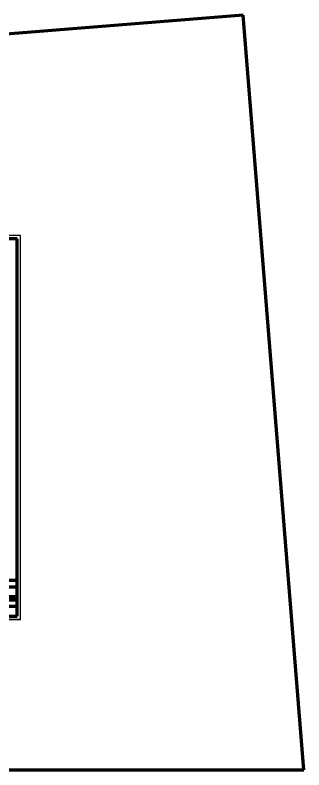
# Model space of a CAD drawing. Header units: millimetres. Extents: x -782 to 10910, y 3841 to 13237.
# Drawn here: x 4859 to 5306, y 12069 to 13237 of the extents above; entities that cross this region are included whole.
import ezdxf

# ---------------------------------------------------------------- set-up
doc = ezdxf.new("R2010")
doc.units = ezdxf.units.MM
doc.layers.add('1STAIR2D', color=30, linetype='Continuous')
doc.layers.add('Штампы&Таблицы', color=1, linetype='Continuous', lineweight=70)

msp = doc.modelspace()

# ---------------------------------------------------------------- linework, layer by layer
at = {"color": 1, "lineweight": 200}
for p, q in [((5212.394776, 13237.429032), (2661.994414, 13032.469419)), ((5306.27999, 12069.175049), (5212.394776, 13237.429032)), ((2626.284994, 12069.175049), (5306.27999, 12069.175049))]:
    msp.add_line(p, q, dxfattribs=at)
at = {"color": 0}
msp.add_line((4867.747635, 12302.089018), (4867.747635, 12896.089018), dxfattribs=at)
at = {"layer": '1STAIR2D', "color": 0}
for p, q in [((4867.747635, 12896.089018), (4027.747635, 12896.089018)), ((4027.747635, 12302.089018), (4867.747635, 12302.089018))]:
    msp.add_line(p, q, dxfattribs=at)
at = {"layer": '1STAIR2D', "color": 0, "lineweight": 100}
for p, q in [((4862.747635, 12891.089018), (4047.747635, 12891.089018)), ((4862.747635, 12307.089018), (4862.747635, 12891.089018)), ((4047.747635, 12307.089018), (4862.747635, 12307.089018))]:
    msp.add_line(p, q, dxfattribs=at)
at = {"layer": '1STAIR2D', "color": 7, "lineweight": 100}
for p, q in [((4862.747635, 12362.089018), (4677.747635, 12362.089018)), ((4862.747634, 12352.089018), (4742.747634, 12352.089018)), ((4862.747635, 12337.089018), (4742.747635, 12337.089018)), ((4862.747635, 12332.089018), (4812.747635, 12332.089018)), ((4862.747634, 12322.089018), (4742.747634, 12322.089018))]:
    msp.add_line(p, q, dxfattribs=at)
at = {"layer": 'Штампы&Таблицы', "color": 0, "lineweight": 25}
for q in [(4867.747782, 12896.089201), (4026.747782, 12302.089201)]:
    msp.add_line((4867.747782, 12302.089201), q, dxfattribs=at)

doc.saveas('drawing.dxf')
